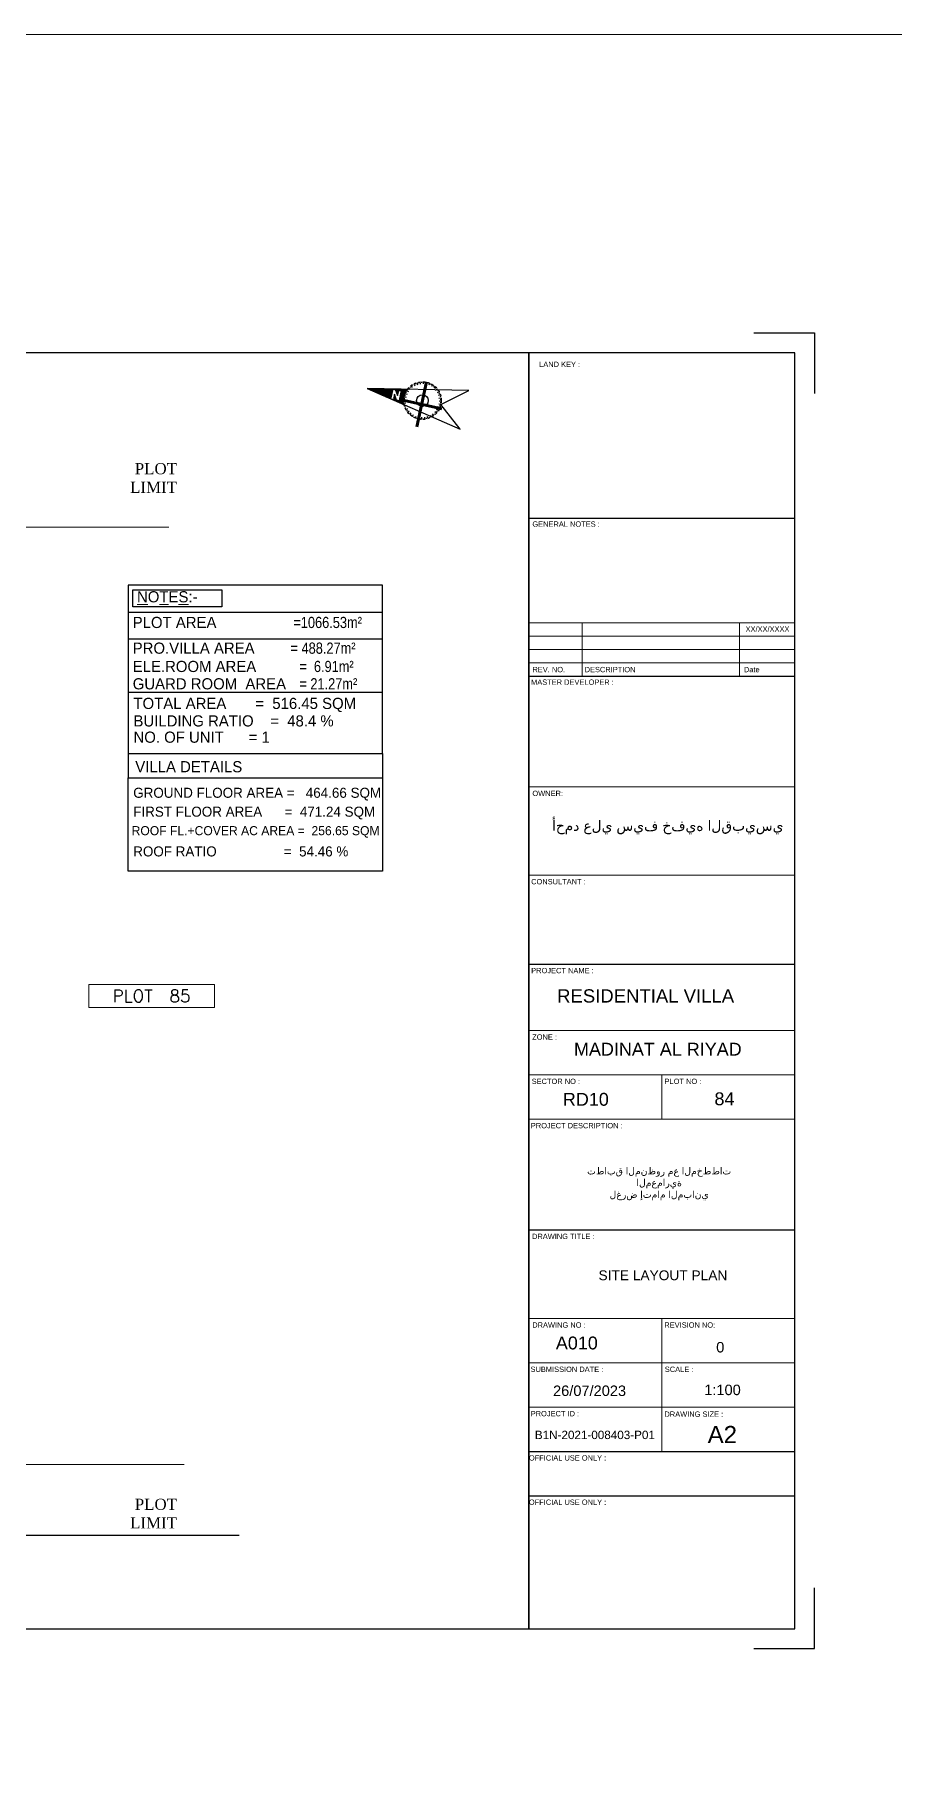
# Model space of a CAD drawing. Header units: millimetres. Extents: x -11627 to -10952, y 10244 to 10588.
# Drawn here: x -11464.6 to -11426.1, y 10436.1 to 10513.7 of the extents above; entities that cross this region are included whole.
import ezdxf
from ezdxf.enums import TextEntityAlignment as Align

# ---------------------------------------------------------------- set-up
doc = ezdxf.new("R2010")
doc.units = ezdxf.units.MM
doc.linetypes.add('DOT', pattern=[0.25, 0, -0.25])
doc.layers.get('0').update_dxf_attribs({"lineweight": 5})
for name, color, linetype in [('A-DETL-04', 5, 'Continuous'), ('A-ELEV 01', 7, 'Continuous'), ('A-PLOT LIMIT', 1, 'Continuous'), ('INSERT TEXT', 1, 'Continuous')]:
    doc.layers.add(name, color=color, linetype=linetype)
for name, color, linetype, lineweight in [('A-TEXT', 3, 'Continuous', 13), ('BORDER A1', 7, 'Continuous', 100), ('DIM IN', 191, 'Continuous', 5), ('IN LINE', 7, 'Continuous', 20), ('TEXT', 30, 'Continuous', 9), ('Title Block', 7, 'Continuous', 0)]:
    doc.layers.add(name, color=color, linetype=linetype, lineweight=lineweight)
doc.styles.add('17', font='simplex_.ttf', dxfattribs={"height": 1.7})
doc.styles.add('2', font='simplex')
doc.styles.add('Arcan Template Sheet A1$0$banda$0$BANDA AD-0705$0$ZFP', font='')
doc.styles.add('EUROROMAN', font='eur_____.pfb', dxfattribs={"width": 0.8, "height": 0.2})
doc.styles.add('SIMPLEX', font='romans.shx', dxfattribs={"width": 0.75})
doc.styles.add('TEXTN', font='techl___.ttf', dxfattribs={"height": 0.15})
doc.styles.get('Arcan Template Sheet A1$0$banda$0$BANDA AD-0705$0$ZFP').set_extended_font_data('Swis721 BT')

# ---------------------------------------------------------------- blocks, each defined once
blk = doc.blocks.new('north-t')
h = blk.add_hatch()
h.set_pattern_fill('ANSI37', color=256, scale=0.25, style=0)
h.set_pattern_definition([(45, (-66.64324, -36.86213), (-0.022097087, 0.022097087), []), (135, (-66.64324, -36.86213), (-0.022097087, -0.022097087), [])])
h.paths.add_polyline_path([(-0.591, 0.27), (-1.95, 0), (-1.075, -0.174), (-1.075, 0.17), (-0.982, 0.17), (-0.875, -0.017), (-0.875, 0.17), (-0.785, 0.17), (-0.785, -0.18), (-0.878, -0.18), (-0.985, 0.007), (-0.985, -0.18), (-1.046, -0.18), (-0.591, -0.27, -0.107554), (-0.65, 0, -0.107554)])
at = {"color": 3}
for p, q in [((1.484, 0.683), (-1.95, 0)), ((0.65, 0), (1.484, 0.683)), ((-1.95, 0), (1.484, -0.683)), ((1.484, -0.683), (0.65, 0))]:
    blk.add_line(p, q, dxfattribs=at)
for p, q in [((-0.222, 0.611), (-0.197, 0.54)), ((-0.168, 0.628), (-0.159, 0.594)), ((-0.113, 0.64), (-0.1, 0.566)), ((-0.057, 0.648), (-0.054, 0.613)), ((0, 0.65), (0, 0.575)), ((0.057, 0.648), (0.054, 0.613)), ((0.113, 0.64), (0.1, 0.566)), ((0.168, 0.628), (0.159, 0.594)), ((0.222, 0.611), (0.197, 0.54)), ((-0.65, 0), (-0.575, 0)), ((-0.648, 0.057), (-0.613, 0.054)), ((-0.64, 0.113), (-0.566, 0.1)), ((-0.628, 0.168), (-0.594, 0.159)), ((-0.611, 0.222), (-0.54, 0.197)), ((-0.589, 0.275), (-0.557, 0.26)), ((-0.563, 0.325), (-0.498, 0.288)), ((-0.532, 0.373), (-0.504, 0.353)), ((-0.498, 0.418), (-0.44, 0.37)), ((-0.46, 0.46), (-0.435, 0.435)), ((-0.418, 0.498), (-0.37, 0.44)), ((-0.373, 0.532), (-0.353, 0.504)), ((-0.325, 0.563), (-0.288, 0.498)), ((-0.275, 0.589), (-0.26, 0.557)), ((0.275, 0.589), (0.26, 0.557)), ((0.325, 0.563), (0.288, 0.498)), ((0.373, 0.532), (0.353, 0.504)), ((0.418, 0.498), (0.37, 0.44)), ((0.46, 0.46), (0.435, 0.435)), ((0.498, 0.418), (0.44, 0.37)), ((0.563, 0.325), (0.498, 0.288)), ((0.532, 0.373), (0.504, 0.353)), ((0.611, 0.222), (0.54, 0.197)), ((0.589, 0.275), (0.557, 0.26)), ((0.64, 0.113), (0.566, 0.1)), ((0.65, 0), (0.575, 0)), ((0.628, 0.168), (0.594, 0.159)), ((0.648, 0.057), (0.613, 0.054)), ((-0.648, -0.057), (-0.613, -0.054)), ((-0.64, -0.113), (-0.566, -0.1)), ((-0.628, -0.168), (-0.594, -0.159)), ((-0.611, -0.222), (-0.54, -0.197)), ((-0.589, -0.275), (-0.557, -0.26)), ((-0.563, -0.325), (-0.498, -0.288)), ((-0.532, -0.373), (-0.504, -0.353)), ((-0.498, -0.418), (-0.44, -0.37)), ((-0.46, -0.46), (-0.435, -0.435)), ((-0.418, -0.498), (-0.37, -0.44)), ((-0.373, -0.532), (-0.353, -0.504)), ((-0.325, -0.563), (-0.288, -0.498)), ((-0.275, -0.589), (-0.26, -0.557)), ((-0.222, -0.611), (-0.197, -0.54)), ((-0.168, -0.628), (-0.159, -0.594)), ((-0.113, -0.64), (-0.1, -0.566)), ((0, -0.65), (0, -0.575)), ((0.113, -0.64), (0.1, -0.566)), ((0.168, -0.628), (0.159, -0.594)), ((0.222, -0.611), (0.197, -0.54)), ((0.275, -0.589), (0.26, -0.557)), ((0.325, -0.563), (0.288, -0.498)), ((0.373, -0.532), (0.353, -0.504)), ((0.418, -0.498), (0.37, -0.44)), ((0.46, -0.46), (0.435, -0.435)), ((0.498, -0.418), (0.44, -0.37)), ((0.563, -0.325), (0.498, -0.288)), ((0.532, -0.373), (0.504, -0.353)), ((0.611, -0.222), (0.54, -0.197)), ((0.589, -0.275), (0.557, -0.26)), ((0.64, -0.113), (0.566, -0.1)), ((0.628, -0.168), (0.594, -0.159)), ((0.648, -0.057), (0.613, -0.054)), ((-0.057, -0.648), (-0.054, -0.613)), ((0.057, -0.648), (0.054, -0.613))]:
    blk.add_line(p, q)
blk.add_lwpolyline([(-0.878, -0.18), (-0.985, 0.007), (-0.985, -0.18), (-1.075, -0.18), (-1.075, 0.17), (-0.982, 0.17), (-0.875, -0.017), (-0.875, 0.17), (-0.785, 0.17), (-0.785, -0.18)], close=True, dxfattribs=at)
at = {"color": 3, "linetype": 'DOT', "ltscale": 0.15}
blk.add_circle((0, 0), 0.65, dxfattribs=at)
blk.add_circle((0, 0), 0.2)
at = {"style": '17', "flags": 4}
blk.add_attdef('+', text='', height=1.849, dxfattribs=at).set_placement((0, 0), align=Align.MIDDLE)
blk = doc.blocks.new('ADM FRAME-A2')
at = {"layer": 'BORDER A1', "lineweight": 30}
blk.add_line((-11.557, 35.958), (-3.539, 35.958), dxfattribs=at)
at = {"layer": 'BORDER A1', "lineweight": 25}
for p, q in [((-11.557, 31.188), (-3.542, 31.188)), ((-11.557, 22.502), (-3.539, 22.502)), ((-11.557, 14.484), (-3.539, 14.484)), ((-11.557, 7.802), (-3.539, 7.802)), ((-11.557, 7.802), (-3.539, 7.802)), ((-11.557, 6.466), (-3.539, 6.466))]:
    blk.add_line(p, q, dxfattribs=at)
for points in [[(-57.297, 41.545), (-59.13, 41.545), (-59.13, 39.712)], [(-4.771, 41.545), (-2.938, 41.545), (-2.938, 39.712)], [(-57.297, 1.856), (-59.13, 1.856), (-59.13, 3.689)], [(-4.771, 1.856), (-2.938, 1.856), (-2.938, 3.689)]]:
    blk.add_lwpolyline(points, dxfattribs=at)
for points in [[(-58.529, 2.457), (-11.557, 2.457), (-11.557, 40.943), (-58.529, 40.943)], [(-3.539, 2.457), (-3.539, 40.943), (-11.557, 40.943), (-11.557, 2.457)]]:
    blk.add_lwpolyline(points, close=True, dxfattribs=at)
at = {"layer": 'IN LINE'}
for p, q in [((-3.542, 32.796), (-11.557, 32.796)), ((-3.542, 32.394), (-11.557, 32.394)), ((-9.953, 31.188), (-9.953, 32.796)), ((-5.207, 31.188), (-5.207, 32.796)), ((-3.542, 31.992), (-11.557, 31.992)), ((-3.542, 31.59), (-11.557, 31.59)), ((-3.539, 27.847), (-11.557, 27.847)), ((-11.557, 25.185), (-3.539, 25.185)), ((-11.557, 20.497), (-3.539, 20.497)), ((-11.557, 19.161), (-3.539, 19.161)), ((-7.548, 19.161), (-7.548, 17.825)), ((-11.557, 17.825), (-3.539, 17.825)), ((-11.557, 11.811), (-3.539, 11.811)), ((-7.548, 11.811), (-7.548, 7.802)), ((-11.557, 10.475), (-3.539, 10.475)), ((-11.557, 9.139), (-3.539, 9.139))]:
    blk.add_line(p, q, dxfattribs=at)
at = {"layer": 'BORDER A1', "lineweight": 0, "style": 'Arcan Template Sheet A1$0$banda$0$BANDA AD-0705$0$ZFP'}
blk.add_text('LAND KEY :', height=0.1608, dxfattribs=at).set_placement((-10.631, 40.596), align=Align.MIDDLE_CENTER)
at = {"layer": 'INSERT TEXT', "style": 'Arcan Template Sheet A1$0$banda$0$BANDA AD-0705$0$ZFP'}
for s, height, p in [('XX/XX/XXXX', 0.1608, (-4.359, 32.611)), ('RESIDENTIAL VILLA', 0.4, (-8.037, 21.545)), ('0', 0.315, (-5.785, 10.948)), ('26/07/2023', 0.3151, (-9.728, 9.635)), ('1:100', 0.3151, (-5.717, 9.661)), ('A2', 0.5184, (-5.722, 8.315))]:
    blk.add_text(s, height=height, dxfattribs=at).set_placement(p, align=Align.MIDDLE_CENTER)
for s, height, p in [('MADINAT AL RIYAD', 0.388, (-10.198, 19.744)), ('RD10', 0.388, (-10.533, 18.232)), ('84', 0.388, (-5.96, 18.247)), ('B1N-2021-008403-P01', 0.25208, (-11.378, 8.177))]:
    blk.add_text(s, height=height, dxfattribs=at).set_placement(p)
at = {"layer": 'INSERT TEXT', "insert": (-7.371, 26.84), "char_height": 0.3151, "width": 7.01945, "attachment_point": 2, "style": 'Arcan Template Sheet A1$0$banda$0$BANDA AD-0705$0$ZFP'}
blk.add_mtext('{\\fArial|b0|i0|c178|p34;أحمد علي سيف خفيه القبيسي}', dxfattribs=at)
at = {"layer": 'TEXT', "style": 'Arcan Template Sheet A1$0$banda$0$BANDA AD-0705$0$ZFP'}
for s, height, p in [('GENERAL NOTES :', 0.16076, (-10.436, 35.777)), ('REV. NO.', 0.1608, (-10.958, 31.389)), ('DESCRIPTION', 0.16076, (-9.109, 31.389)), ('Date', 0.1608, (-4.834, 31.389)), ('MASTER DEVELOPER :', 0.16076, (-10.245, 31.009)), ('OWNER:', 0.1608, (-10.991, 27.654)), ('CONSULTANT :', 0.16076, (-10.667, 24.991)), ('PROJECT NAME :', 0.16076, (-10.546, 22.309)), ('ZONE :', 0.1608, (-11.085, 20.304)), ('SECTOR NO :', 0.16076, (-10.745, 18.968)), ('PLOT NO :', 0.1608, (-6.911, 18.968)), ('PROJECT DESCRIPTION :', 0.16076, (-10.114, 17.632)), ('DRAWING TITLE :', 0.16076, (-10.521, 14.291)), ('DRAWING NO :', 0.16076, (-10.652, 11.618)), ('REVISION NO:', 0.16076, (-6.705, 11.618)), ('SUBMISSION DATE :', 0.16076, (-10.411, 10.282)), ('SCALE :', 0.1608, (-7.027, 10.282)), ('PROJECT ID :', 0.16076, (-10.773, 8.945)), ('DRAWING SIZE :', 0.16076, (-6.582, 8.929)), ('OFFICIAL USE ONLY :', 0.16076, (-10.392, 7.609)), ('OFFICIAL USE ONLY :', 0.16076, (-10.392, 6.273))]:
    blk.add_text(s, height=height, dxfattribs=at).set_placement(p, align=Align.MIDDLE_CENTER)

msp = doc.modelspace()

# ---------------------------------------------------------------- linework, layer by layer
at = {"layer": 'A-ELEV 01', "ltscale": 8}
for p, q in [((-11460.378, 10487.829), (-11449.005, 10487.829)), ((-11460.378, 10486.629), (-11449.005, 10486.629)), ((-11460.378, 10484.236), (-11449.005, 10484.236)), ((-11460.391, 10481.491), (-11460.391, 10480.399)), ((-11448.991, 10481.491), (-11448.991, 10480.399))]:
    msp.add_line(p, q, dxfattribs=at)
at = {"layer": 'A-ELEV 01', "ltscale": 8, "elevation": 0}
for points in [[(-11460.391, 10489.029), (-11460.391, 10481.491), (-11448.991, 10481.491), (-11448.991, 10489.029)], [(-11456.191, 10488.064), (-11460.191, 10488.064), (-11460.191, 10488.82), (-11456.191, 10488.82)], [(-11460.391, 10480.399), (-11448.991, 10480.399), (-11448.991, 10476.211), (-11460.391, 10476.211)]]:
    msp.add_lwpolyline(points, close=True, dxfattribs=at)
msp.add_lwpolyline([(-11460.391, 10481.491), (-11448.991, 10481.491)], dxfattribs=at)
at = {"layer": 'A-PLOT LIMIT'}
msp.add_line((-11476.648, 10446.457), (-11455.416, 10446.457), dxfattribs=at)
at = {"layer": 'A-TEXT', "linetype": 'ByBlock'}
msp.add_lwpolyline([(-11462.16, 10471.14), (-11456.532, 10471.14), (-11456.532, 10470.112), (-11462.16, 10470.112)], close=True, dxfattribs=at)
at = {"layer": 'DIM IN'}
for p, q in [((-11467.746, 10491.626), (-11458.569, 10491.626)), ((-11467.746, 10449.626), (-11457.885, 10449.626))]:
    msp.add_line(p, q, dxfattribs=at)
msp.add_lwpolyline([(-10964.125, 10513.704), (-11521.413, 10513.704), (-11521.413, 10256.459), (-10964.125, 10256.459)], close=True, dxfattribs=at)

# ---------------------------------------------------------------- block references
at = {"layer": 'A-DETL-04', "color": 7, "xscale": 1.300000000000001, "yscale": 1.300000000000001, "zscale": 1.300000000000001, "rotation": 347.657486586691}
msp.add_blockref('north-t', (-11447.206, 10497.304), dxfattribs=at).add_auto_attribs({'+': '+'})
at = {"layer": 'Title Block', "xscale": 1.485590213708992, "yscale": 1.485590213708992, "zscale": 1.485590213708992}
msp.add_blockref('ADM FRAME-A2', (-11425.264, 10438.619), dxfattribs=at)

# ---------------------------------------------------------------- texts
at = {"layer": 'A-TEXT'}
for s, height, style, p in [('%%UN%%UO%%UT%%UE%%US%%U:-', 0.5, 'EUROROMAN', (-11459.998, 10488.262)), ('PLOT AREA', 0.5, 'EUROROMAN', (-11460.191, 10487.112)), ('=1066.53m²', 0.5, 'TEXTN', (-11452.991, 10487.112)), ('PRO.VILLA AREA', 0.5, 'EUROROMAN', (-11460.191, 10485.96)), ('= 488.27m²', 0.5, 'TEXTN', (-11453.118, 10485.96)), ('ELE.ROOM AREA', 0.5, 'EUROROMAN', (-11460.191, 10485.14)), ('=  6.91m²', 0.5, 'TEXTN', (-11452.723, 10485.14)), ('GUARD ROOM  AREA', 0.5, 'EUROROMAN', (-11460.191, 10484.362)), ('= 21.27m²', 0.5, 'TEXTN', (-11452.723, 10484.362)), ('TOTAL AREA       =  516.45 SQM', 0.5, 'EUROROMAN', (-11460.157, 10483.484)), ('BUILDING RATIO    =  48.4 %%%', 0.5, 'EUROROMAN', (-11460.157, 10482.7)), ('NO. OF UNIT      = 1', 0.5, 'EUROROMAN', (-11460.157, 10481.971)), ('VILLA DETAILS', 0.5, 'EUROROMAN', (-11460.075, 10480.647)), ('GROUND FLOOR AREA =   464.66 SQM', 0.44962, 'EUROROMAN', (-11460.167, 10479.504)), ('FIRST FLOOR AREA      =  471.24 SQM', 0.44962, 'EUROROMAN', (-11460.167, 10478.657)), ('ROOF FL.+COVER AC AREA =  256.65 SQM', 0.40635, 'EUROROMAN', (-11460.24, 10477.828)), ('ROOF RATIO                  =  54.46 %%%', 0.44962, 'EUROROMAN', (-11460.167, 10476.876))]:
    msp.add_text(s, height=height, dxfattribs=dict(at, style=style)).set_placement(p)
at = {"layer": 'A-TEXT', "style": 'SIMPLEX'}
msp.add_text('PLOT  85', height=0.5502, dxfattribs=at).set_placement((-11459.346, 10470.626), align=Align.MIDDLE_CENTER)
at = {"layer": 'INSERT TEXT', "style": 'Arcan Template Sheet A1$0$banda$0$BANDA AD-0705$0$ZFP'}
msp.add_text('SITE LAYOUT PLAN', height=0.44, dxfattribs=at).set_placement((-11436.428, 10458.106), align=Align.MIDDLE_CENTER)
msp.add_text('A010', height=0.5764, dxfattribs=at).set_placement((-11441.227, 10454.785))
at = {"layer": 'INSERT TEXT', "insert": (-11436.596, 10462.941), "char_height": 0.3151, "width": 7.01945, "attachment_point": 2, "style": 'Arcan Template Sheet A1$0$banda$0$BANDA AD-0705$0$ZFP'}
msp.add_mtext('{\\fArial|b0|i0|c178|p34;تطابق المنظور مع المخططات المعمارية\\Pلغرض إتمام المباني}', dxfattribs=at)
at = {"layer": 'TEXT', "char_height": 0.5, "width": 15.33424, "style": '2'}
for insert, attachment_point in [((-11458.208, 10493.17), 9), ((-11458.208, 10448.095), 3)]:
    msp.add_mtext('{\\fTimes New Roman|b0|i0|c0|p18;PLOT \\PLIMIT}', dxfattribs=dict(at, insert=insert, attachment_point=attachment_point))

doc.saveas('drawing.dxf')
